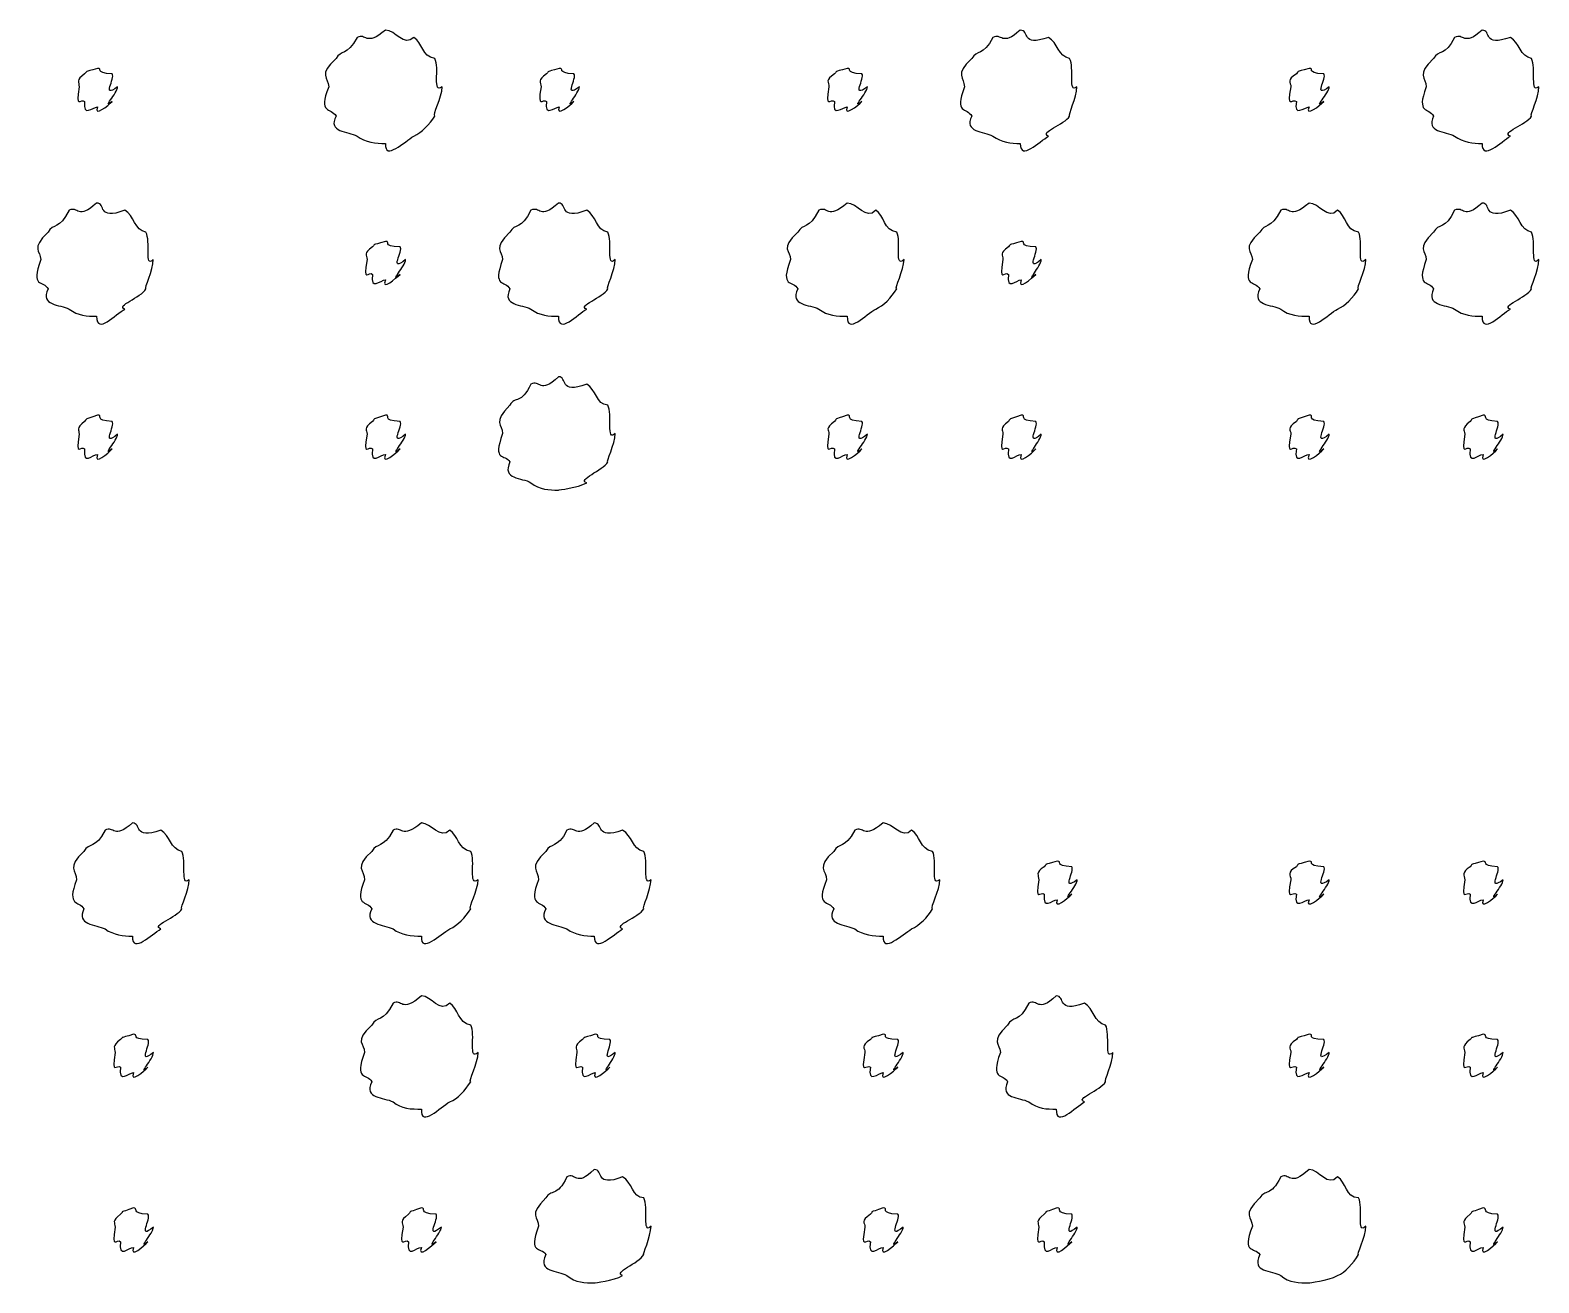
# Model space of a CAD drawing. Header units: millimetres. Extents: x -178 to -32, y 41 to 266.
# Drawn here: x -41.13 to -32.04, y 131.99 to 139.54 of the extents above; entities that cross this region are included whole.
import ezdxf

# ---------------------------------------------------------------- set-up
doc = ezdxf.new("R2010")
doc.units = ezdxf.units.MM
doc.layers.get('0').update_dxf_attribs({"linetype": 'CONTINUOUS'})

msp = doc.modelspace()

# ---------------------------------------------------------------- linework, layer by layer
at = {"color": 0}
for p, q in [((-38.9883, 139.54), (-38.9883, 139.54)), ((-35.1644, 139.54), (-35.1644, 139.54)), ((-32.3821, 139.54), (-32.3821, 139.54)), ((-40.7233, 139.309), (-40.7233, 139.309)), ((-37.9413, 139.309), (-37.9413, 139.309)), ((-36.2063, 139.309), (-36.2063, 139.309)), ((-33.4239, 139.309), (-33.4239, 139.309)), ((-40.7289, 138.498), (-40.7289, 138.498)), ((-37.9465, 138.498), (-37.9465, 138.498)), ((-36.2063, 138.498), (-36.2063, 138.498)), ((-33.4239, 138.498), (-33.4239, 138.498)), ((-32.3821, 138.498), (-32.3821, 138.498)), ((-38.9883, 138.267), (-38.9883, 138.267)), ((-35.1588, 138.267), (-35.1588, 138.267)), ((-37.9465, 137.451), (-37.9465, 137.451)), ((-40.7233, 137.22), (-40.7233, 137.22)), ((-38.9883, 137.22), (-38.9883, 137.22)), ((-36.2063, 137.22), (-36.2063, 137.22)), ((-35.1588, 137.22), (-35.1588, 137.22)), ((-33.4239, 137.22), (-33.4239, 137.22)), ((-32.3766, 137.22), (-32.3766, 137.22)), ((-40.5126, 134.761), (-40.5126, 134.761)), ((-38.772, 134.761), (-38.772, 134.761)), ((-37.7303, 134.761), (-37.7303, 134.761)), ((-35.9897, 134.761), (-35.9897, 134.761)), ((-34.9425, 134.53), (-34.9425, 134.53)), ((-33.4239, 134.53), (-33.4239, 134.53)), ((-32.3766, 134.53), (-32.3766, 134.53)), ((-38.772, 133.719), (-38.772, 133.719)), ((-34.948, 133.719), (-34.948, 133.719)), ((-40.507, 133.488), (-40.507, 133.488)), ((-37.7246, 133.488), (-37.7246, 133.488)), ((-35.9897, 133.488), (-35.9897, 133.488)), ((-33.4239, 133.488), (-33.4239, 133.488)), ((-32.3766, 133.488), (-32.3766, 133.488)), ((-37.7303, 132.672), (-37.7303, 132.672)), ((-33.4239, 132.672), (-33.4239, 132.672)), ((-40.507, 132.441), (-40.507, 132.441)), ((-38.772, 132.441), (-38.772, 132.441)), ((-35.9897, 132.441), (-35.9897, 132.441)), ((-34.9425, 132.441), (-34.9425, 132.441)), ((-32.3766, 132.441), (-32.3766, 132.441))]:
    msp.add_line(p, q, dxfattribs=at)
for points in [[(-38.9883, 139.54), (-39.1111, 139.438), (-39.104, 139.525), (-39.1594, 139.496)], [(-38.8175, 139.496), (-38.8754, 139.438), (-38.929, 139.54), (-38.9883, 139.54)], [(-35.1644, 139.54), (-35.2774, 139.438), (-35.2746, 139.525), (-35.3296, 139.496)], [(-34.9935, 139.496), (-35.1644, 139.438), (-35.1051, 139.54), (-35.1644, 139.54)], [(-32.3821, 139.54), (-32.4951, 139.438), (-32.4923, 139.525), (-32.5475, 139.496)], [(-32.2112, 139.496), (-32.3821, 139.438), (-32.3228, 139.54), (-32.3821, 139.54)], [(-39.1594, 139.496), (-39.2211, 139.38), (-39.2557, 139.424), (-39.286, 139.369)], [(-38.6909, 139.369), (-38.7692, 139.38), (-38.765, 139.466), (-38.8175, 139.496)], [(-35.3296, 139.496), (-35.3875, 139.38), (-35.4263, 139.424), (-35.4566, 139.369)], [(-34.8667, 139.369), (-34.9356, 139.38), (-34.9383, 139.466), (-34.9935, 139.496)], [(-32.5475, 139.496), (-32.6053, 139.38), (-32.6439, 139.424), (-32.6742, 139.369)], [(-32.0844, 139.369), (-32.1533, 139.38), (-32.1561, 139.466), (-32.2112, 139.496)], [(-39.286, 139.369), (-39.3975, 139.27), (-39.3301, 139.256), (-39.3301, 139.198)], [(-38.6468, 139.198), (-38.7071, 139.151), (-38.6606, 139.314), (-38.6909, 139.369)], [(-35.4566, 139.369), (-35.5639, 139.27), (-35.5007, 139.256), (-35.5007, 139.198)], [(-34.8226, 139.198), (-34.8777, 139.151), (-34.8364, 139.314), (-34.8667, 139.369)], [(-32.6742, 139.369), (-32.7817, 139.27), (-32.7183, 139.256), (-32.7183, 139.198)], [(-32.0403, 139.198), (-32.0954, 139.151), (-32.0541, 139.314), (-32.0844, 139.369)], [(-40.8005, 139.276), (-40.857, 139.24), (-40.8337, 139.227), (-40.8337, 139.198)], [(-40.7233, 139.309), (-40.8129, 139.284), (-40.7786, 139.297), (-40.8005, 139.276)], [(-40.6351, 139.276), (-40.7469, 139.284), (-40.6862, 139.309), (-40.7233, 139.309)], [(-40.6023, 139.198), (-40.7028, 139.123), (-40.6132, 139.253), (-40.6351, 139.276)], [(-38.0182, 139.276), (-38.0746, 139.24), (-38.0513, 139.227), (-38.0513, 139.198)], [(-37.9413, 139.309), (-38.0305, 139.284), (-37.9963, 139.297), (-38.0182, 139.276)], [(-37.8531, 139.276), (-37.9645, 139.284), (-37.9039, 139.309), (-37.9413, 139.309)], [(-37.8199, 139.198), (-37.9204, 139.123), (-37.8308, 139.253), (-37.8531, 139.276)], [(-36.2832, 139.276), (-36.3439, 139.24), (-36.3164, 139.227), (-36.3164, 139.198)], [(-36.2063, 139.309), (-36.2998, 139.284), (-36.2613, 139.297), (-36.2832, 139.276)], [(-36.1181, 139.276), (-36.2338, 139.284), (-36.1689, 139.309), (-36.2063, 139.309)], [(-36.0849, 139.198), (-36.1897, 139.123), (-36.0959, 139.253), (-36.1181, 139.276)], [(-33.501, 139.276), (-33.5617, 139.24), (-33.5341, 139.227), (-33.5341, 139.198)], [(-33.4239, 139.309), (-33.5176, 139.284), (-33.479, 139.297), (-33.501, 139.276)], [(-33.3357, 139.276), (-33.4514, 139.284), (-33.3867, 139.309), (-33.4239, 139.309)], [(-33.3026, 139.198), (-33.4073, 139.123), (-33.3137, 139.253), (-33.3357, 139.276)], [(-40.8337, 139.198), (-40.857, 139.057), (-40.8227, 139.132), (-40.8005, 139.11)], [(-40.6351, 139.11), (-40.7028, 139.057), (-40.6023, 139.161), (-40.6023, 139.198)], [(-39.3301, 139.198), (-39.3975, 139.03), (-39.315, 139.077), (-39.286, 139.022)], [(-38.6909, 139.022), (-38.7071, 139.03), (-38.6468, 139.135), (-38.6468, 139.198)], [(-38.0513, 139.198), (-38.0746, 139.057), (-38.0404, 139.132), (-38.0182, 139.11)], [(-37.8531, 139.11), (-37.9204, 139.057), (-37.8199, 139.161), (-37.8199, 139.198)], [(-36.3164, 139.198), (-36.3439, 139.057), (-36.3054, 139.132), (-36.2832, 139.11)], [(-36.1181, 139.11), (-36.1897, 139.057), (-36.0849, 139.161), (-36.0849, 139.198)], [(-35.5007, 139.198), (-35.5639, 139.03), (-35.4856, 139.077), (-35.4566, 139.022)], [(-34.8667, 139.022), (-34.8777, 139.03), (-34.8226, 139.135), (-34.8226, 139.198)], [(-33.5341, 139.198), (-33.5617, 139.057), (-33.5231, 139.132), (-33.501, 139.11)], [(-33.3357, 139.11), (-33.4073, 139.057), (-33.3026, 139.161), (-33.3026, 139.198)], [(-32.7183, 139.198), (-32.7817, 139.03), (-32.7032, 139.077), (-32.6742, 139.022)], [(-32.0844, 139.022), (-32.0954, 139.03), (-32.0403, 139.135), (-32.0403, 139.198)], [(-40.8005, 139.11), (-40.8129, 139.012), (-40.7522, 139.077), (-40.7233, 139.077)], [(-40.7233, 139.077), (-40.7469, 139.012), (-40.6573, 139.088), (-40.6351, 139.11)], [(-38.0182, 139.11), (-38.0305, 139.012), (-37.9702, 139.077), (-37.9413, 139.077)], [(-37.9413, 139.077), (-37.9645, 139.012), (-37.8749, 139.088), (-37.8531, 139.11)], [(-36.2832, 139.11), (-36.2998, 139.012), (-36.2352, 139.077), (-36.2063, 139.077)], [(-36.2063, 139.077), (-36.2338, 139.012), (-36.14, 139.088), (-36.1181, 139.11)], [(-33.501, 139.11), (-33.5176, 139.012), (-33.4528, 139.077), (-33.4239, 139.077)], [(-33.4239, 139.077), (-33.4514, 139.012), (-33.3578, 139.088), (-33.3357, 139.11)], [(-39.286, 139.022), (-39.3383, 138.924), (-39.2144, 138.93), (-39.1594, 138.901)], [(-38.8175, 138.901), (-38.7692, 138.924), (-38.7237, 138.97), (-38.6909, 139.022)], [(-35.4566, 139.022), (-35.506, 138.924), (-35.3847, 138.93), (-35.3296, 138.901)], [(-34.9935, 138.901), (-35.0541, 138.924), (-34.8956, 138.97), (-34.8667, 139.022)], [(-32.6742, 139.022), (-32.7238, 138.924), (-32.6026, 138.93), (-32.5475, 138.901)], [(-32.2112, 138.901), (-32.2718, 138.924), (-32.1134, 138.97), (-32.0844, 139.022)], [(-39.1594, 138.901), (-39.1111, 138.865), (-39.0461, 138.857), (-38.9883, 138.857)], [(-38.9883, 138.857), (-38.9939, 138.748), (-38.8726, 138.87), (-38.8175, 138.901)], [(-35.3296, 138.901), (-35.2774, 138.865), (-35.2195, 138.857), (-35.1644, 138.857)], [(-35.1644, 138.857), (-35.1644, 138.748), (-35.0486, 138.87), (-34.9935, 138.901)], [(-32.5475, 138.901), (-32.4951, 138.865), (-32.4372, 138.857), (-32.3821, 138.857)], [(-32.3821, 138.857), (-32.3821, 138.748), (-32.2663, 138.87), (-32.2112, 138.901)], [(-40.8944, 138.454), (-40.9522, 138.333), (-40.9907, 138.38), (-41.021, 138.322)], [(-40.7289, 138.498), (-40.8418, 138.391), (-40.839, 138.483), (-40.8944, 138.454)], [(-40.5582, 138.454), (-40.7289, 138.391), (-40.6696, 138.498), (-40.7289, 138.498)], [(-40.4312, 138.322), (-40.4999, 138.333), (-40.5028, 138.424), (-40.5582, 138.454)], [(-38.112, 138.454), (-38.1698, 138.333), (-38.2083, 138.38), (-38.2386, 138.322)], [(-37.9465, 138.498), (-38.0594, 138.391), (-38.057, 138.483), (-38.112, 138.454)], [(-37.7758, 138.454), (-37.9465, 138.391), (-37.8873, 138.498), (-37.9465, 138.498)], [(-37.6488, 138.322), (-37.7179, 138.333), (-37.7208, 138.424), (-37.7758, 138.454)], [(-36.377, 138.454), (-36.4391, 138.333), (-36.4733, 138.38), (-36.5037, 138.322)], [(-36.2063, 138.498), (-36.3287, 138.391), (-36.322, 138.483), (-36.377, 138.454)], [(-36.0352, 138.454), (-36.093, 138.391), (-36.147, 138.498), (-36.2063, 138.498)], [(-35.9085, 138.322), (-35.9869, 138.333), (-35.983, 138.424), (-36.0352, 138.454)], [(-33.5947, 138.454), (-33.6568, 138.333), (-33.6912, 138.38), (-33.7215, 138.322)], [(-33.4239, 138.498), (-33.5465, 138.391), (-33.5396, 138.483), (-33.5947, 138.454)], [(-33.253, 138.454), (-33.3109, 138.391), (-33.3646, 138.498), (-33.4239, 138.498)], [(-33.1262, 138.322), (-33.2048, 138.333), (-33.2007, 138.424), (-33.253, 138.454)], [(-32.5475, 138.454), (-32.6053, 138.333), (-32.6439, 138.38), (-32.6742, 138.322)], [(-32.3821, 138.498), (-32.4951, 138.391), (-32.4923, 138.483), (-32.5475, 138.454)], [(-32.2112, 138.454), (-32.3821, 138.391), (-32.3228, 138.498), (-32.3821, 138.498)], [(-32.0844, 138.322), (-32.1533, 138.333), (-32.1561, 138.424), (-32.2112, 138.454)], [(-41.021, 138.322), (-41.1286, 138.219), (-41.0651, 138.212), (-41.0651, 138.157)], [(-40.3871, 138.157), (-40.4421, 138.102), (-40.4008, 138.267), (-40.4312, 138.322)], [(-39.0656, 138.234), (-39.1262, 138.193), (-39.0987, 138.186), (-39.0987, 138.157)], [(-38.9883, 138.267), (-39.0821, 138.237), (-39.0437, 138.256), (-39.0656, 138.234)], [(-38.9001, 138.234), (-39.0158, 138.237), (-38.9513, 138.267), (-38.9883, 138.267)], [(-38.8673, 138.157), (-38.9717, 138.075), (-38.8782, 138.212), (-38.9001, 138.234)], [(-38.2386, 138.322), (-38.3462, 138.219), (-38.2827, 138.212), (-38.2827, 138.157)], [(-37.6047, 138.157), (-37.6601, 138.102), (-37.6185, 138.267), (-37.6488, 138.322)], [(-36.5037, 138.322), (-36.6155, 138.219), (-36.5478, 138.212), (-36.5478, 138.157)], [(-35.8644, 138.157), (-35.9251, 138.102), (-35.8782, 138.267), (-35.9085, 138.322)], [(-35.236, 138.234), (-35.2926, 138.193), (-35.2691, 138.186), (-35.2691, 138.157)], [(-35.1588, 138.267), (-35.2484, 138.237), (-35.214, 138.256), (-35.236, 138.234)], [(-35.0706, 138.234), (-35.1822, 138.237), (-35.1216, 138.267), (-35.1588, 138.267)], [(-35.0376, 138.157), (-35.1381, 138.075), (-35.0486, 138.212), (-35.0706, 138.234)], [(-33.7215, 138.322), (-33.8332, 138.219), (-33.7656, 138.212), (-33.7656, 138.157)], [(-33.0821, 138.157), (-33.1428, 138.102), (-33.0959, 138.267), (-33.1262, 138.322)], [(-32.6742, 138.322), (-32.7817, 138.219), (-32.7183, 138.212), (-32.7183, 138.157)], [(-32.0403, 138.157), (-32.0954, 138.102), (-32.0541, 138.267), (-32.0844, 138.322)], [(-41.0651, 138.157), (-41.1286, 137.983), (-41.0499, 138.035), (-41.021, 137.98)], [(-40.4312, 137.98), (-40.4421, 137.983), (-40.3871, 138.093), (-40.3871, 138.157)], [(-39.0987, 138.157), (-39.1262, 138.009), (-39.0878, 138.091), (-39.0656, 138.068)], [(-38.9001, 138.068), (-38.9717, 138.009), (-38.8673, 138.12), (-38.8673, 138.157)], [(-38.2827, 138.157), (-38.3462, 137.983), (-38.2676, 138.035), (-38.2386, 137.98)], [(-37.6488, 137.98), (-37.6601, 137.983), (-37.6047, 138.093), (-37.6047, 138.157)], [(-36.5478, 138.157), (-36.6155, 137.983), (-36.5326, 138.035), (-36.5037, 137.98)], [(-35.9085, 137.98), (-35.9251, 137.983), (-35.8644, 138.093), (-35.8644, 138.157)], [(-35.2691, 138.157), (-35.2926, 138.009), (-35.2581, 138.091), (-35.236, 138.068)], [(-35.0706, 138.068), (-35.1381, 138.009), (-35.0376, 138.12), (-35.0376, 138.157)], [(-33.7656, 138.157), (-33.8332, 137.983), (-33.7505, 138.035), (-33.7215, 137.98)], [(-33.1262, 137.98), (-33.1428, 137.983), (-33.0821, 138.093), (-33.0821, 138.157)], [(-32.7183, 138.157), (-32.7817, 137.983), (-32.7032, 138.035), (-32.6742, 137.98)], [(-32.0844, 137.98), (-32.0954, 137.983), (-32.0403, 138.093), (-32.0403, 138.157)], [(-39.0656, 138.068), (-39.0821, 137.965), (-39.0172, 138.035), (-38.9883, 138.035)], [(-38.9883, 138.035), (-39.0158, 137.965), (-38.9223, 138.047), (-38.9001, 138.068)], [(-35.236, 138.068), (-35.2484, 137.965), (-35.1878, 138.035), (-35.1588, 138.035)], [(-35.1588, 138.035), (-35.1822, 137.965), (-35.0927, 138.047), (-35.0706, 138.068)], [(-41.021, 137.98), (-41.0707, 137.877), (-40.9494, 137.888), (-40.8944, 137.859)], [(-40.5582, 137.859), (-40.6185, 137.877), (-40.4601, 137.928), (-40.4312, 137.98)], [(-38.2386, 137.98), (-38.2884, 137.877), (-38.167, 137.888), (-38.112, 137.859)], [(-37.7758, 137.859), (-37.8365, 137.877), (-37.6777, 137.928), (-37.6488, 137.98)], [(-36.5037, 137.98), (-36.5562, 137.877), (-36.4321, 137.888), (-36.377, 137.859)], [(-36.0352, 137.859), (-35.9869, 137.877), (-35.9417, 137.928), (-35.9085, 137.98)], [(-33.7215, 137.98), (-33.7739, 137.877), (-33.6499, 137.888), (-33.5947, 137.859)], [(-33.253, 137.859), (-33.2048, 137.877), (-33.1593, 137.928), (-33.1262, 137.98)], [(-32.6742, 137.98), (-32.7238, 137.877), (-32.6026, 137.888), (-32.5475, 137.859)], [(-32.2112, 137.859), (-32.2718, 137.877), (-32.1134, 137.928), (-32.0844, 137.98)], [(-40.8944, 137.859), (-40.8418, 137.818), (-40.7839, 137.815), (-40.7289, 137.815)], [(-40.7289, 137.815), (-40.7289, 137.7), (-40.6132, 137.829), (-40.5582, 137.859)], [(-38.112, 137.859), (-38.0594, 137.818), (-38.0016, 137.815), (-37.9465, 137.815)], [(-37.9465, 137.815), (-37.9465, 137.7), (-37.8308, 137.829), (-37.7758, 137.859)], [(-36.377, 137.859), (-36.3287, 137.818), (-36.2641, 137.815), (-36.2063, 137.815)], [(-36.2063, 137.815), (-36.2116, 137.7), (-36.0902, 137.829), (-36.0352, 137.859)], [(-33.5947, 137.859), (-33.5465, 137.818), (-33.4818, 137.815), (-33.4239, 137.815)], [(-33.4239, 137.815), (-33.4294, 137.7), (-33.3081, 137.829), (-33.253, 137.859)], [(-32.5475, 137.859), (-32.4951, 137.818), (-32.4372, 137.815), (-32.3821, 137.815)], [(-32.3821, 137.815), (-32.3821, 137.7), (-32.2663, 137.829), (-32.2112, 137.859)], [(-37.9465, 137.451), (-38.0594, 137.341), (-38.057, 137.436), (-38.112, 137.407)], [(-37.7758, 137.407), (-37.9465, 137.341), (-37.8873, 137.451), (-37.9465, 137.451)], [(-38.112, 137.407), (-38.1698, 137.282), (-38.2083, 137.335), (-38.2386, 137.28)], [(-37.6488, 137.28), (-37.7179, 137.282), (-37.7208, 137.377), (-37.7758, 137.407)], [(-38.2386, 137.28), (-38.3462, 137.171), (-38.2827, 137.167), (-38.2827, 137.109)], [(-37.6047, 137.109), (-37.6601, 137.054), (-37.6185, 137.225), (-37.6488, 137.28)], [(-40.8005, 137.181), (-40.857, 137.138), (-40.8337, 137.133), (-40.8337, 137.104)], [(-40.7233, 137.22), (-40.8129, 137.186), (-40.7786, 137.206), (-40.8005, 137.181)], [(-40.6351, 137.181), (-40.7469, 137.186), (-40.6862, 137.22), (-40.7233, 137.22)], [(-40.6023, 137.104), (-40.7028, 137.021), (-40.6132, 137.159), (-40.6351, 137.181)], [(-39.0656, 137.181), (-39.1262, 137.138), (-39.0987, 137.133), (-39.0987, 137.104)], [(-38.9883, 137.22), (-39.0821, 137.186), (-39.0437, 137.206), (-39.0656, 137.181)], [(-38.9001, 137.181), (-39.0158, 137.186), (-38.9513, 137.22), (-38.9883, 137.22)], [(-38.8673, 137.104), (-38.9717, 137.021), (-38.8782, 137.159), (-38.9001, 137.181)], [(-36.2832, 137.181), (-36.3439, 137.138), (-36.3164, 137.133), (-36.3164, 137.104)], [(-36.2063, 137.22), (-36.2998, 137.186), (-36.2613, 137.206), (-36.2832, 137.181)], [(-36.1181, 137.181), (-36.2338, 137.186), (-36.1689, 137.22), (-36.2063, 137.22)], [(-36.0849, 137.104), (-36.1897, 137.021), (-36.0959, 137.159), (-36.1181, 137.181)], [(-35.236, 137.181), (-35.2926, 137.138), (-35.2691, 137.133), (-35.2691, 137.104)], [(-35.1588, 137.22), (-35.2484, 137.186), (-35.214, 137.206), (-35.236, 137.181)], [(-35.0706, 137.181), (-35.1822, 137.186), (-35.1216, 137.22), (-35.1588, 137.22)], [(-35.0376, 137.104), (-35.1381, 137.021), (-35.0486, 137.159), (-35.0706, 137.181)], [(-33.501, 137.181), (-33.5617, 137.138), (-33.5341, 137.133), (-33.5341, 137.104)], [(-33.4239, 137.22), (-33.5176, 137.186), (-33.479, 137.206), (-33.501, 137.181)], [(-33.3357, 137.181), (-33.4514, 137.186), (-33.3867, 137.22), (-33.4239, 137.22)], [(-33.3026, 137.104), (-33.4073, 137.021), (-33.3137, 137.159), (-33.3357, 137.181)], [(-32.4538, 137.181), (-32.5102, 137.138), (-32.4868, 137.133), (-32.4868, 137.104)], [(-32.3766, 137.22), (-32.4661, 137.186), (-32.4317, 137.206), (-32.4538, 137.181)], [(-32.2884, 137.181), (-32.4, 137.186), (-32.3394, 137.22), (-32.3766, 137.22)], [(-32.2553, 137.104), (-32.3559, 137.021), (-32.2663, 137.159), (-32.2884, 137.181)], [(-40.8337, 137.104), (-40.857, 136.958), (-40.8227, 137.04), (-40.8005, 137.016)], [(-40.6351, 137.016), (-40.7028, 136.958), (-40.6023, 137.071), (-40.6023, 137.104)], [(-39.0987, 137.104), (-39.1262, 136.958), (-39.0878, 137.04), (-39.0656, 137.016)], [(-38.9001, 137.016), (-38.9717, 136.958), (-38.8673, 137.071), (-38.8673, 137.104)], [(-38.2827, 137.109), (-38.3462, 136.933), (-38.2676, 136.989), (-38.2386, 136.938)], [(-37.6488, 136.938), (-37.6601, 136.933), (-37.6047, 137.046), (-37.6047, 137.109)], [(-36.3164, 137.104), (-36.3439, 136.958), (-36.3054, 137.04), (-36.2832, 137.016)], [(-36.1181, 137.016), (-36.1897, 136.958), (-36.0849, 137.071), (-36.0849, 137.104)], [(-35.2691, 137.104), (-35.2926, 136.958), (-35.2581, 137.04), (-35.236, 137.016)], [(-35.0706, 137.016), (-35.1381, 136.958), (-35.0376, 137.071), (-35.0376, 137.104)], [(-33.5341, 137.104), (-33.5617, 136.958), (-33.5231, 137.04), (-33.501, 137.016)], [(-33.3357, 137.016), (-33.4073, 136.958), (-33.3026, 137.071), (-33.3026, 137.104)], [(-32.4868, 137.104), (-32.5102, 136.958), (-32.4758, 137.04), (-32.4538, 137.016)], [(-32.2884, 137.016), (-32.3559, 136.958), (-32.2553, 137.071), (-32.2553, 137.104)], [(-40.8005, 137.016), (-40.8129, 136.911), (-40.7522, 136.983), (-40.7233, 136.983)], [(-40.7233, 136.983), (-40.7469, 136.911), (-40.6573, 136.993), (-40.6351, 137.016)], [(-39.0656, 137.016), (-39.0821, 136.911), (-39.0172, 136.983), (-38.9883, 136.983)], [(-38.9883, 136.983), (-39.0158, 136.911), (-38.9223, 136.993), (-38.9001, 137.016)], [(-36.2832, 137.016), (-36.2998, 136.911), (-36.2352, 136.983), (-36.2063, 136.983)], [(-36.2063, 136.983), (-36.2338, 136.911), (-36.14, 136.993), (-36.1181, 137.016)], [(-35.236, 137.016), (-35.2484, 136.911), (-35.1878, 136.983), (-35.1588, 136.983)], [(-35.1588, 136.983), (-35.1822, 136.911), (-35.0927, 136.993), (-35.0706, 137.016)], [(-33.501, 137.016), (-33.5176, 136.911), (-33.4528, 136.983), (-33.4239, 136.983)], [(-33.4239, 136.983), (-33.4514, 136.911), (-33.3578, 136.993), (-33.3357, 137.016)], [(-32.4538, 137.016), (-32.4661, 136.911), (-32.4055, 136.983), (-32.3766, 136.983)], [(-32.3766, 136.983), (-32.4, 136.911), (-32.3104, 136.993), (-32.2884, 137.016)], [(-38.2386, 136.938), (-38.2884, 136.829), (-38.167, 136.845), (-38.112, 136.812)], [(-37.7758, 136.812), (-37.8365, 136.829), (-37.6777, 136.886), (-37.6488, 136.938)], [(-38.112, 136.812), (-38.0594, 136.768), (-38.0016, 136.768), (-37.9465, 136.768)], [(-37.9465, 136.768), (-37.9465, 136.768), (-37.8308, 136.781), (-37.7758, 136.812)], [(-40.6777, 134.717), (-40.7356, 134.601), (-40.7744, 134.645), (-40.8047, 134.59)], [(-40.5126, 134.761), (-40.6255, 134.659), (-40.6227, 134.746), (-40.6777, 134.717)], [(-40.3415, 134.717), (-40.5126, 134.659), (-40.4534, 134.761), (-40.5126, 134.761)], [(-40.2149, 134.59), (-40.2837, 134.601), (-40.2865, 134.687), (-40.3415, 134.717)], [(-38.9428, 134.717), (-39.0049, 134.601), (-39.0394, 134.645), (-39.0698, 134.59)], [(-38.772, 134.761), (-38.8948, 134.659), (-38.8878, 134.746), (-38.9428, 134.717)], [(-38.6013, 134.717), (-38.6592, 134.659), (-38.7128, 134.761), (-38.772, 134.761)], [(-38.4743, 134.59), (-38.553, 134.601), (-38.5487, 134.687), (-38.6013, 134.717)], [(-37.8957, 134.717), (-37.9536, 134.601), (-37.9921, 134.645), (-38.0224, 134.59)], [(-37.7303, 134.761), (-37.8432, 134.659), (-37.8404, 134.746), (-37.8957, 134.717)], [(-37.5595, 134.717), (-37.7303, 134.659), (-37.671, 134.761), (-37.7303, 134.761)], [(-37.4325, 134.59), (-37.5013, 134.601), (-37.5042, 134.687), (-37.5595, 134.717)], [(-36.1608, 134.717), (-36.2225, 134.601), (-36.2571, 134.645), (-36.2874, 134.59)], [(-35.9897, 134.761), (-36.1124, 134.659), (-36.1054, 134.746), (-36.1608, 134.717)], [(-35.8189, 134.717), (-35.8768, 134.659), (-35.9304, 134.761), (-35.9897, 134.761)], [(-35.6923, 134.59), (-35.7706, 134.601), (-35.7664, 134.687), (-35.8189, 134.717)], [(-40.8047, 134.59), (-40.912, 134.491), (-40.8488, 134.477), (-40.8488, 134.419)], [(-40.1708, 134.419), (-40.2258, 134.372), (-40.1846, 134.535), (-40.2149, 134.59)], [(-39.0698, 134.59), (-39.1813, 134.491), (-39.1139, 134.477), (-39.1139, 134.419)], [(-38.4302, 134.419), (-38.4909, 134.372), (-38.444, 134.535), (-38.4743, 134.59)], [(-38.0224, 134.59), (-38.13, 134.491), (-38.0665, 134.477), (-38.0665, 134.419)], [(-37.3884, 134.419), (-37.4435, 134.372), (-37.4022, 134.535), (-37.4325, 134.59)], [(-36.2874, 134.59), (-36.3989, 134.491), (-36.3315, 134.477), (-36.3315, 134.419)], [(-35.6482, 134.419), (-35.7085, 134.372), (-35.662, 134.535), (-35.6923, 134.59)], [(-34.9425, 134.53), (-35.0321, 134.505), (-34.9976, 134.519), (-35.0197, 134.497)], [(-34.8543, 134.497), (-34.9659, 134.505), (-34.9053, 134.53), (-34.9425, 134.53)], [(-33.4239, 134.53), (-33.5176, 134.505), (-33.479, 134.519), (-33.501, 134.497)], [(-33.3357, 134.497), (-33.4514, 134.505), (-33.3867, 134.53), (-33.4239, 134.53)], [(-32.3766, 134.53), (-32.4661, 134.505), (-32.4317, 134.519), (-32.4538, 134.497)], [(-32.2884, 134.497), (-32.4, 134.505), (-32.3394, 134.53), (-32.3766, 134.53)], [(-40.8488, 134.419), (-40.912, 134.251), (-40.8337, 134.298), (-40.8047, 134.243)], [(-40.2149, 134.243), (-40.2258, 134.251), (-40.1708, 134.356), (-40.1708, 134.419)], [(-39.1139, 134.419), (-39.1813, 134.251), (-39.0987, 134.298), (-39.0698, 134.243)], [(-38.4743, 134.243), (-38.4909, 134.251), (-38.4302, 134.356), (-38.4302, 134.419)], [(-38.0665, 134.419), (-38.13, 134.251), (-38.0513, 134.298), (-38.0224, 134.243)], [(-37.4325, 134.243), (-37.4435, 134.251), (-37.3884, 134.356), (-37.3884, 134.419)], [(-36.3315, 134.419), (-36.3989, 134.251), (-36.3164, 134.298), (-36.2874, 134.243)], [(-35.6923, 134.243), (-35.7085, 134.251), (-35.6482, 134.356), (-35.6482, 134.419)], [(-35.0197, 134.497), (-35.0762, 134.461), (-35.0527, 134.448), (-35.0527, 134.419)], [(-35.0527, 134.419), (-35.0762, 134.277), (-35.0417, 134.353), (-35.0197, 134.331)], [(-34.8212, 134.419), (-34.9218, 134.343), (-34.8323, 134.475), (-34.8543, 134.497)], [(-34.8543, 134.331), (-34.9218, 134.277), (-34.8212, 134.382), (-34.8212, 134.419)], [(-33.501, 134.497), (-33.5617, 134.461), (-33.5341, 134.448), (-33.5341, 134.419)], [(-33.5341, 134.419), (-33.5617, 134.277), (-33.5231, 134.353), (-33.501, 134.331)], [(-33.3026, 134.419), (-33.4073, 134.343), (-33.3137, 134.475), (-33.3357, 134.497)], [(-33.3357, 134.331), (-33.4073, 134.277), (-33.3026, 134.382), (-33.3026, 134.419)], [(-32.4538, 134.497), (-32.5102, 134.461), (-32.4868, 134.448), (-32.4868, 134.419)], [(-32.4868, 134.419), (-32.5102, 134.277), (-32.4758, 134.353), (-32.4538, 134.331)], [(-32.2553, 134.419), (-32.3559, 134.343), (-32.2663, 134.475), (-32.2884, 134.497)], [(-32.2884, 134.331), (-32.3559, 134.277), (-32.2553, 134.382), (-32.2553, 134.419)], [(-35.0197, 134.331), (-35.0321, 134.233), (-34.9714, 134.298), (-34.9425, 134.298)], [(-34.9425, 134.298), (-34.9659, 134.233), (-34.8764, 134.309), (-34.8543, 134.331)], [(-33.501, 134.331), (-33.5176, 134.233), (-33.4528, 134.298), (-33.4239, 134.298)], [(-33.4239, 134.298), (-33.4514, 134.233), (-33.3578, 134.309), (-33.3357, 134.331)], [(-32.4538, 134.331), (-32.4661, 134.233), (-32.4055, 134.298), (-32.3766, 134.298)], [(-32.3766, 134.298), (-32.4, 134.233), (-32.3104, 134.309), (-32.2884, 134.331)], [(-40.8047, 134.243), (-40.8541, 134.145), (-40.7331, 134.151), (-40.6777, 134.122)], [(-40.3415, 134.122), (-40.4022, 134.145), (-40.2438, 134.191), (-40.2149, 134.243)], [(-39.0698, 134.243), (-39.122, 134.145), (-38.9982, 134.151), (-38.9428, 134.122)], [(-38.6013, 134.122), (-38.553, 134.145), (-38.5075, 134.191), (-38.4743, 134.243)], [(-38.0224, 134.243), (-38.0721, 134.145), (-37.9508, 134.151), (-37.8957, 134.122)], [(-37.5595, 134.122), (-37.6199, 134.145), (-37.4615, 134.191), (-37.4325, 134.243)], [(-36.2874, 134.243), (-36.3396, 134.145), (-36.2158, 134.151), (-36.1608, 134.122)], [(-35.8189, 134.122), (-35.7706, 134.145), (-35.7251, 134.191), (-35.6923, 134.243)], [(-40.6777, 134.122), (-40.6255, 134.086), (-40.5677, 134.078), (-40.5126, 134.078)], [(-40.5126, 134.078), (-40.5126, 133.969), (-40.3966, 134.092), (-40.3415, 134.122)], [(-38.9428, 134.122), (-38.8948, 134.086), (-38.8299, 134.078), (-38.772, 134.078)], [(-38.772, 134.078), (-38.7777, 133.969), (-38.6563, 134.092), (-38.6013, 134.122)], [(-37.8957, 134.122), (-37.8432, 134.086), (-37.7853, 134.078), (-37.7303, 134.078)], [(-37.7303, 134.078), (-37.7303, 133.969), (-37.6146, 134.092), (-37.5595, 134.122)], [(-36.1608, 134.122), (-36.1124, 134.086), (-36.0475, 134.078), (-35.9897, 134.078)], [(-35.9897, 134.078), (-35.9953, 133.969), (-35.874, 134.092), (-35.8189, 134.122)], [(-38.772, 133.719), (-38.8948, 133.612), (-38.8878, 133.704), (-38.9428, 133.675)], [(-38.6013, 133.675), (-38.6592, 133.612), (-38.7128, 133.719), (-38.772, 133.719)], [(-34.948, 133.719), (-35.061, 133.612), (-35.0582, 133.704), (-35.1133, 133.675)], [(-34.7771, 133.675), (-34.948, 133.612), (-34.8887, 133.719), (-34.948, 133.719)], [(-38.9428, 133.675), (-39.0049, 133.554), (-39.0394, 133.601), (-39.0698, 133.543)], [(-38.4743, 133.543), (-38.553, 133.554), (-38.5487, 133.645), (-38.6013, 133.675)], [(-35.1133, 133.675), (-35.1712, 133.554), (-35.2098, 133.601), (-35.2401, 133.543)], [(-34.6503, 133.543), (-34.7192, 133.554), (-34.722, 133.645), (-34.7771, 133.675)], [(-39.0698, 133.543), (-39.1813, 133.44), (-39.1139, 133.433), (-39.1139, 133.378)], [(-38.4302, 133.378), (-38.4909, 133.322), (-38.444, 133.488), (-38.4743, 133.543)], [(-35.2401, 133.543), (-35.3476, 133.44), (-35.2841, 133.433), (-35.2841, 133.378)], [(-34.6062, 133.378), (-34.6614, 133.322), (-34.62, 133.488), (-34.6503, 133.543)], [(-40.5843, 133.455), (-40.6407, 133.413), (-40.6171, 133.406), (-40.6171, 133.378)], [(-40.507, 133.488), (-40.5966, 133.458), (-40.562, 133.477), (-40.5843, 133.455)], [(-40.4188, 133.455), (-40.5303, 133.458), (-40.47, 133.488), (-40.507, 133.488)], [(-40.3856, 133.378), (-40.4862, 133.296), (-40.3966, 133.433), (-40.4188, 133.455)], [(-37.8019, 133.455), (-37.8583, 133.413), (-37.8351, 133.406), (-37.8351, 133.378)], [(-37.7246, 133.488), (-37.8143, 133.458), (-37.78, 133.477), (-37.8019, 133.455)], [(-37.6364, 133.455), (-37.7483, 133.458), (-37.6876, 133.488), (-37.7246, 133.488)], [(-37.6036, 133.378), (-37.7042, 133.296), (-37.6146, 133.433), (-37.6364, 133.455)], [(-36.0669, 133.455), (-36.1276, 133.413), (-36.1001, 133.406), (-36.1001, 133.378)], [(-35.9897, 133.488), (-36.0835, 133.458), (-36.0451, 133.477), (-36.0669, 133.455)], [(-35.9015, 133.455), (-36.0172, 133.458), (-35.9526, 133.488), (-35.9897, 133.488)], [(-35.8687, 133.378), (-35.9731, 133.296), (-35.8796, 133.433), (-35.9015, 133.455)], [(-33.501, 133.455), (-33.5617, 133.413), (-33.5341, 133.406), (-33.5341, 133.378)], [(-33.4239, 133.488), (-33.5176, 133.458), (-33.479, 133.477), (-33.501, 133.455)], [(-33.3357, 133.455), (-33.4514, 133.458), (-33.3867, 133.488), (-33.4239, 133.488)], [(-33.3026, 133.378), (-33.4073, 133.296), (-33.3137, 133.433), (-33.3357, 133.455)], [(-32.4538, 133.455), (-32.5102, 133.413), (-32.4868, 133.406), (-32.4868, 133.378)], [(-32.3766, 133.488), (-32.4661, 133.458), (-32.4317, 133.477), (-32.4538, 133.455)], [(-32.2884, 133.455), (-32.4, 133.458), (-32.3394, 133.488), (-32.3766, 133.488)], [(-32.2553, 133.378), (-32.3559, 133.296), (-32.2663, 133.433), (-32.2884, 133.455)], [(-40.6171, 133.378), (-40.6407, 133.23), (-40.6061, 133.312), (-40.5843, 133.289)], [(-40.4188, 133.289), (-40.4862, 133.23), (-40.3856, 133.34), (-40.3856, 133.378)], [(-39.1139, 133.378), (-39.1813, 133.204), (-39.0987, 133.256), (-39.0698, 133.201)], [(-38.4743, 133.201), (-38.4909, 133.204), (-38.4302, 133.314), (-38.4302, 133.378)], [(-37.8351, 133.378), (-37.8583, 133.23), (-37.8241, 133.312), (-37.8019, 133.289)], [(-37.6364, 133.289), (-37.7042, 133.23), (-37.6036, 133.34), (-37.6036, 133.378)], [(-36.1001, 133.378), (-36.1276, 133.23), (-36.0892, 133.312), (-36.0669, 133.289)], [(-35.9015, 133.289), (-35.9731, 133.23), (-35.8687, 133.34), (-35.8687, 133.378)], [(-35.2841, 133.378), (-35.3476, 133.204), (-35.2691, 133.256), (-35.2401, 133.201)], [(-34.6503, 133.201), (-34.6614, 133.204), (-34.6062, 133.314), (-34.6062, 133.378)], [(-33.5341, 133.378), (-33.5617, 133.23), (-33.5231, 133.312), (-33.501, 133.289)], [(-33.3357, 133.289), (-33.4073, 133.23), (-33.3026, 133.34), (-33.3026, 133.378)], [(-32.4868, 133.378), (-32.5102, 133.23), (-32.4758, 133.312), (-32.4538, 133.289)], [(-32.2884, 133.289), (-32.3559, 133.23), (-32.2553, 133.34), (-32.2553, 133.378)], [(-40.5843, 133.289), (-40.5966, 133.186), (-40.5359, 133.256), (-40.507, 133.256)], [(-40.507, 133.256), (-40.5303, 133.186), (-40.4407, 133.267), (-40.4188, 133.289)], [(-37.8019, 133.289), (-37.8143, 133.186), (-37.7536, 133.256), (-37.7246, 133.256)], [(-37.7246, 133.256), (-37.7483, 133.186), (-37.6587, 133.267), (-37.6364, 133.289)], [(-36.0669, 133.289), (-36.0835, 133.186), (-36.0186, 133.256), (-35.9897, 133.256)], [(-35.9897, 133.256), (-36.0172, 133.186), (-35.9237, 133.267), (-35.9015, 133.289)], [(-33.501, 133.289), (-33.5176, 133.186), (-33.4528, 133.256), (-33.4239, 133.256)], [(-33.4239, 133.256), (-33.4514, 133.186), (-33.3578, 133.267), (-33.3357, 133.289)], [(-32.4538, 133.289), (-32.4661, 133.186), (-32.4055, 133.256), (-32.3766, 133.256)], [(-32.3766, 133.256), (-32.4, 133.186), (-32.3104, 133.267), (-32.2884, 133.289)], [(-39.0698, 133.201), (-39.122, 133.098), (-38.9982, 133.109), (-38.9428, 133.08)], [(-38.6013, 133.08), (-38.553, 133.098), (-38.5075, 133.149), (-38.4743, 133.201)], [(-35.2401, 133.201), (-35.2898, 133.098), (-35.1685, 133.109), (-35.1133, 133.08)], [(-34.7771, 133.08), (-34.8378, 133.098), (-34.6793, 133.149), (-34.6503, 133.201)], [(-38.9428, 133.08), (-38.8948, 133.038), (-38.8299, 133.036), (-38.772, 133.036)], [(-38.772, 133.036), (-38.7777, 132.921), (-38.6563, 133.049), (-38.6013, 133.08)], [(-35.1133, 133.08), (-35.061, 133.038), (-35.0031, 133.036), (-34.948, 133.036)], [(-34.948, 133.036), (-34.948, 132.921), (-34.8323, 133.049), (-34.7771, 133.08)], [(-37.8957, 132.628), (-37.9536, 132.503), (-37.9921, 132.556), (-38.0224, 132.501)], [(-37.7303, 132.672), (-37.8432, 132.562), (-37.8404, 132.657), (-37.8957, 132.628)], [(-37.5595, 132.628), (-37.7303, 132.562), (-37.671, 132.672), (-37.7303, 132.672)], [(-37.4325, 132.501), (-37.5013, 132.503), (-37.5042, 132.598), (-37.5595, 132.628)], [(-33.5947, 132.628), (-33.6568, 132.503), (-33.6912, 132.556), (-33.7215, 132.501)], [(-33.4239, 132.672), (-33.5465, 132.562), (-33.5396, 132.657), (-33.5947, 132.628)], [(-33.253, 132.628), (-33.3109, 132.562), (-33.3646, 132.672), (-33.4239, 132.672)], [(-33.1262, 132.501), (-33.2048, 132.503), (-33.2007, 132.598), (-33.253, 132.628)], [(-40.507, 132.441), (-40.5966, 132.407), (-40.562, 132.427), (-40.5843, 132.402)], [(-40.4188, 132.402), (-40.5303, 132.407), (-40.47, 132.441), (-40.507, 132.441)], [(-38.772, 132.441), (-38.8659, 132.407), (-38.8271, 132.427), (-38.8493, 132.402)], [(-38.6838, 132.402), (-38.7996, 132.407), (-38.735, 132.441), (-38.772, 132.441)], [(-38.0224, 132.501), (-38.13, 132.392), (-38.0665, 132.388), (-38.0665, 132.33)], [(-37.3884, 132.33), (-37.4435, 132.275), (-37.4022, 132.446), (-37.4325, 132.501)], [(-35.9897, 132.441), (-36.0835, 132.407), (-36.0451, 132.427), (-36.0669, 132.402)], [(-35.9015, 132.402), (-36.0172, 132.407), (-35.9526, 132.441), (-35.9897, 132.441)], [(-34.9425, 132.441), (-35.0321, 132.407), (-34.9976, 132.427), (-35.0197, 132.402)], [(-34.8543, 132.402), (-34.9659, 132.407), (-34.9053, 132.441), (-34.9425, 132.441)], [(-33.7215, 132.501), (-33.8332, 132.392), (-33.7656, 132.388), (-33.7656, 132.33)], [(-33.0821, 132.33), (-33.1428, 132.275), (-33.0959, 132.446), (-33.1262, 132.501)], [(-32.3766, 132.441), (-32.4661, 132.407), (-32.4317, 132.427), (-32.4538, 132.402)], [(-32.2884, 132.402), (-32.4, 132.407), (-32.3394, 132.441), (-32.3766, 132.441)], [(-40.5843, 132.402), (-40.6407, 132.359), (-40.6171, 132.354), (-40.6171, 132.325)], [(-40.3856, 132.325), (-40.4862, 132.242), (-40.3966, 132.38), (-40.4188, 132.402)], [(-38.8493, 132.402), (-38.91, 132.359), (-38.8825, 132.354), (-38.8825, 132.325)], [(-38.6507, 132.325), (-38.7555, 132.242), (-38.662, 132.38), (-38.6838, 132.402)], [(-38.0665, 132.33), (-38.13, 132.154), (-38.0513, 132.211), (-38.0224, 132.159)], [(-37.4325, 132.159), (-37.4435, 132.154), (-37.3884, 132.267), (-37.3884, 132.33)], [(-36.0669, 132.402), (-36.1276, 132.359), (-36.1001, 132.354), (-36.1001, 132.325)], [(-35.8687, 132.325), (-35.9731, 132.242), (-35.8796, 132.38), (-35.9015, 132.402)], [(-35.0197, 132.402), (-35.0762, 132.359), (-35.0527, 132.354), (-35.0527, 132.325)], [(-34.8212, 132.325), (-34.9218, 132.242), (-34.8323, 132.38), (-34.8543, 132.402)], [(-33.7656, 132.33), (-33.8332, 132.154), (-33.7505, 132.211), (-33.7215, 132.159)], [(-33.1262, 132.159), (-33.1428, 132.154), (-33.0821, 132.267), (-33.0821, 132.33)], [(-32.4538, 132.402), (-32.5102, 132.359), (-32.4868, 132.354), (-32.4868, 132.325)], [(-32.2553, 132.325), (-32.3559, 132.242), (-32.2663, 132.38), (-32.2884, 132.402)], [(-40.6171, 132.325), (-40.6407, 132.179), (-40.6061, 132.261), (-40.5843, 132.237)], [(-40.5843, 132.237), (-40.5966, 132.132), (-40.5359, 132.203), (-40.507, 132.203)], [(-40.507, 132.203), (-40.5303, 132.132), (-40.4407, 132.214), (-40.4188, 132.237)], [(-40.4188, 132.237), (-40.4862, 132.179), (-40.3856, 132.292), (-40.3856, 132.325)], [(-38.8825, 132.325), (-38.91, 132.179), (-38.8712, 132.261), (-38.8493, 132.237)], [(-38.8493, 132.237), (-38.8659, 132.132), (-38.801, 132.203), (-38.772, 132.203)], [(-38.772, 132.203), (-38.7996, 132.132), (-38.7061, 132.214), (-38.6838, 132.237)], [(-38.6838, 132.237), (-38.7555, 132.179), (-38.6507, 132.292), (-38.6507, 132.325)], [(-36.1001, 132.325), (-36.1276, 132.179), (-36.0892, 132.261), (-36.0669, 132.237)], [(-36.0669, 132.237), (-36.0835, 132.132), (-36.0186, 132.203), (-35.9897, 132.203)], [(-35.9897, 132.203), (-36.0172, 132.132), (-35.9237, 132.214), (-35.9015, 132.237)], [(-35.9015, 132.237), (-35.9731, 132.179), (-35.8687, 132.292), (-35.8687, 132.325)], [(-35.0527, 132.325), (-35.0762, 132.179), (-35.0417, 132.261), (-35.0197, 132.237)], [(-35.0197, 132.237), (-35.0321, 132.132), (-34.9714, 132.203), (-34.9425, 132.203)], [(-34.9425, 132.203), (-34.9659, 132.132), (-34.8764, 132.214), (-34.8543, 132.237)], [(-34.8543, 132.237), (-34.9218, 132.179), (-34.8212, 132.292), (-34.8212, 132.325)], [(-32.4868, 132.325), (-32.5102, 132.179), (-32.4758, 132.261), (-32.4538, 132.237)], [(-32.4538, 132.237), (-32.4661, 132.132), (-32.4055, 132.203), (-32.3766, 132.203)], [(-32.3766, 132.203), (-32.4, 132.132), (-32.3104, 132.214), (-32.2884, 132.237)], [(-32.2884, 132.237), (-32.3559, 132.179), (-32.2553, 132.292), (-32.2553, 132.325)], [(-38.0224, 132.159), (-38.0721, 132.05), (-37.9508, 132.066), (-37.8957, 132.033)], [(-37.5595, 132.033), (-37.6199, 132.05), (-37.4615, 132.107), (-37.4325, 132.159)], [(-33.7215, 132.159), (-33.7739, 132.05), (-33.6499, 132.066), (-33.5947, 132.033)], [(-33.253, 132.033), (-33.2048, 132.05), (-33.1593, 132.107), (-33.1262, 132.159)], [(-37.8957, 132.033), (-37.8432, 131.989), (-37.7853, 131.989), (-37.7303, 131.989)], [(-37.7303, 131.989), (-37.7303, 131.989), (-37.6146, 132.002), (-37.5595, 132.033)], [(-33.5947, 132.033), (-33.5465, 131.989), (-33.4818, 131.989), (-33.4239, 131.989)], [(-33.4239, 131.989), (-33.4294, 131.989), (-33.3081, 132.002), (-33.253, 132.033)]]:
    msp.add_open_spline(points, degree=3, dxfattribs=at)

doc.saveas('drawing.dxf')
